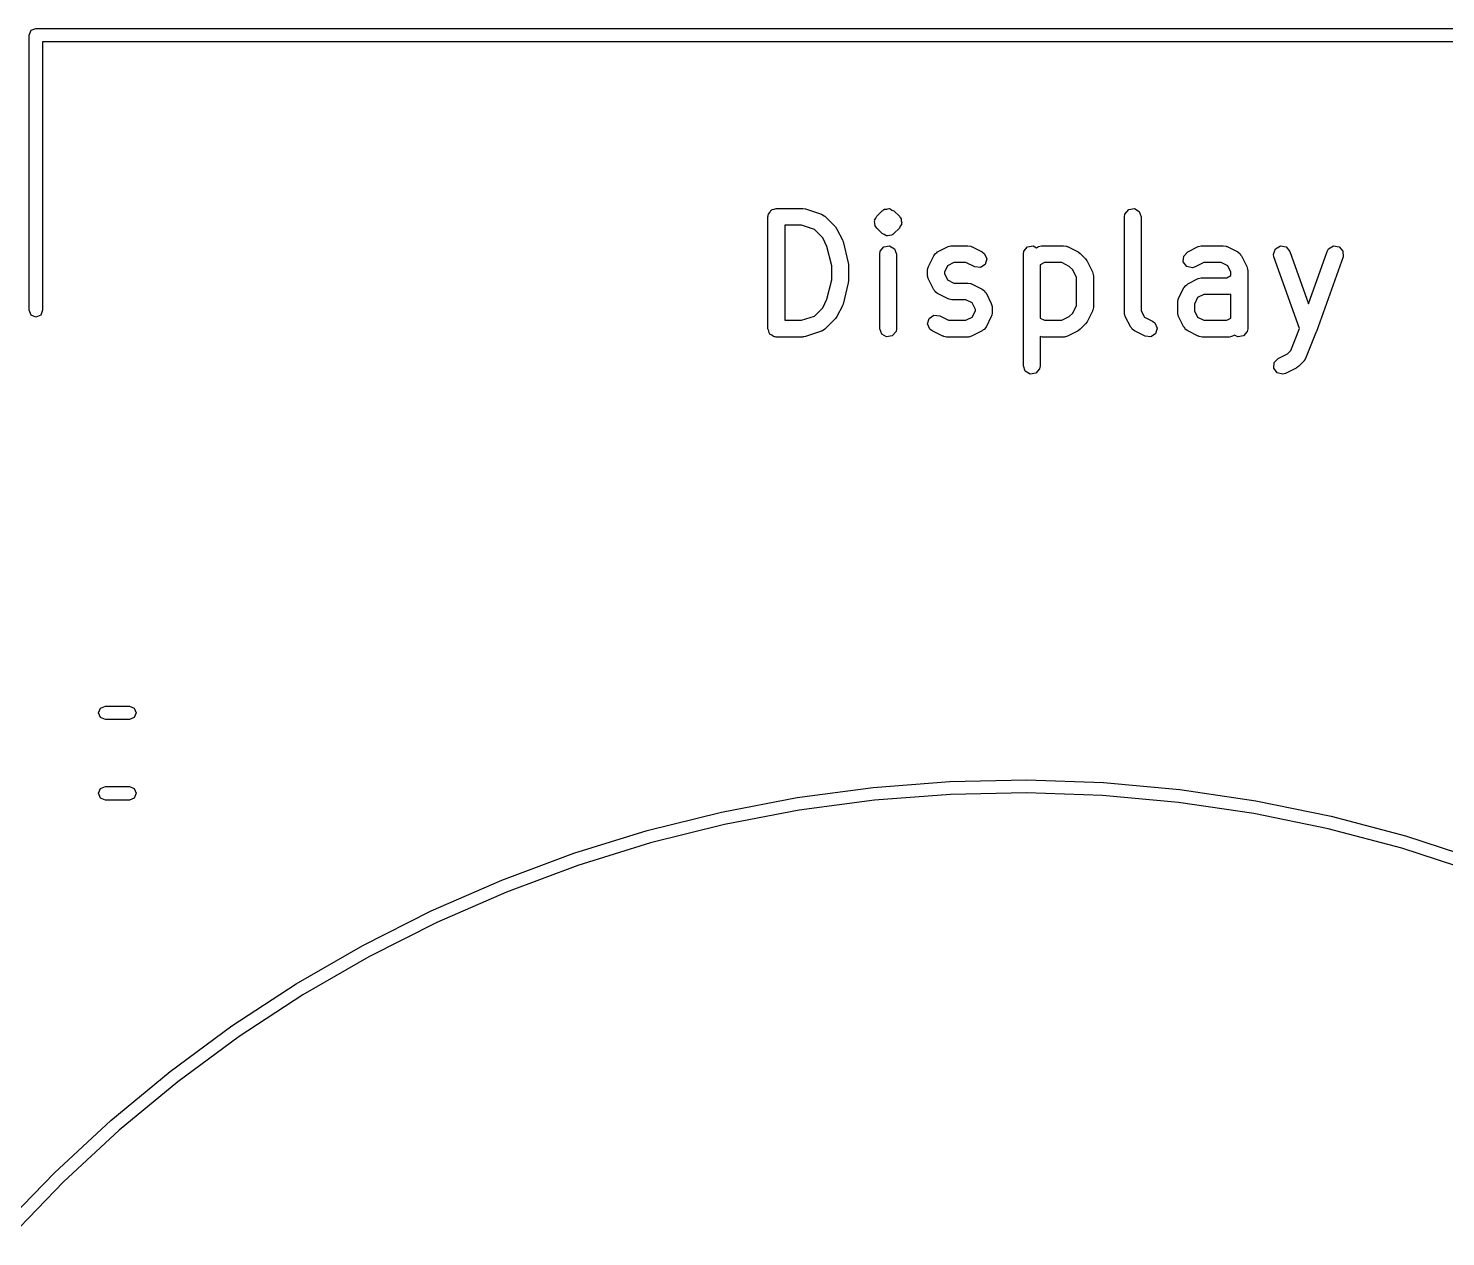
# Model space of a CAD drawing. Extents: x 158.4 to 199.9, y -104.2 to -37.4.
# Drawn here: x 174.15 to 186.84, y -49.78 to -38.97 of the extents above; entities that cross this region are included whole.
import ezdxf

# ---------------------------------------------------------------- set-up
doc = ezdxf.new("R2010")
doc.units = 0
doc.layers.add('BLACK', color=7, linetype='CONTINUOUS')

msp = doc.modelspace()

# ---------------------------------------------------------------- linework, layer by layer
at = {"layer": 'BLACK', "linetype": 'CONTINUOUS'}
for p, q in [((174.161, -39.0251), (174.179, -38.9827)), ((174.161, -41.4881), (174.161, -39.0251)), ((174.179, -38.9827), (174.221, -38.9651)), ((174.221, -38.9651), (192.179, -38.9651)), ((192.119, -39.0851), (174.281, -39.0851)), ((174.281, -39.0851), (174.281, -41.4881)), ((180.828, -40.584), (180.846, -40.5774)), ((180.846, -40.5774), (181.084, -40.5774)), ((181.084, -40.5774), (181.106, -40.5813)), ((181.106, -40.5813), (181.108, -40.5812)), ((181.108, -40.5812), (181.251, -40.6288)), ((181.814, -40.5844), (181.834, -40.5827)), ((181.834, -40.5827), (181.853, -40.5777)), ((181.853, -40.5777), (181.856, -40.5791)), ((181.856, -40.5791), (181.859, -40.5785)), ((181.859, -40.5785), (181.862, -40.5802)), ((181.862, -40.5802), (181.865, -40.5799)), ((181.865, -40.5799), (181.881, -40.5911)), ((183.999, -40.5874), (184.05, -40.5785)), ((184.05, -40.5785), (184.094, -40.6042)), ((180.771, -40.6524), (180.773, -40.6426)), ((180.771, -41.6524), (180.771, -40.6524)), ((180.772, -40.6394), (180.774, -40.6365)), ((180.773, -40.6426), (180.772, -40.6394)), ((180.774, -40.6365), (180.776, -40.6267)), ((180.776, -40.6267), (180.788, -40.6118)), ((180.788, -40.6118), (180.798, -40.5949)), ((180.798, -40.5949), (180.804, -40.5926)), ((180.804, -40.5926), (180.809, -40.5874)), ((180.809, -40.5874), (180.828, -40.584)), ((181.251, -40.6288), (181.274, -40.6413)), ((181.274, -40.6413), (181.276, -40.6451)), ((181.276, -40.6451), (181.28, -40.647)), ((181.28, -40.647), (181.375, -40.7422)), ((181.724, -40.6935), (181.727, -40.6873)), ((181.729, -40.7123), (181.724, -40.6935)), ((181.726, -40.6806), (181.737, -40.6646)), ((181.727, -40.6873), (181.726, -40.6806)), ((181.737, -40.6646), (181.745, -40.647)), ((181.745, -40.647), (181.793, -40.5993)), ((181.793, -40.5993), (181.801, -40.5937)), ((181.801, -40.5937), (181.803, -40.5909)), ((181.803, -40.5909), (181.806, -40.5901)), ((181.806, -40.59), (181.809, -40.5874)), ((181.806, -40.5901), (181.806, -40.59)), ((181.809, -40.5874), (181.811, -40.5871)), ((181.811, -40.5871), (181.814, -40.5844)), ((181.881, -40.5911), (181.899, -40.5993)), ((181.899, -40.5993), (181.947, -40.647)), ((181.947, -40.647), (181.952, -40.6551)), ((181.952, -40.6551), (181.955, -40.657)), ((181.955, -40.657), (181.956, -40.6602)), ((181.956, -40.6602), (181.962, -40.6683)), ((181.962, -40.6683), (181.963, -40.6877)), ((181.963, -40.6877), (181.968, -40.7065)), ((181.968, -40.7065), (181.966, -40.7127)), ((183.962, -40.6524), (183.966, -40.6267)), ((183.962, -41.5095), (183.962, -40.6524)), ((183.966, -40.6267), (183.999, -40.5874)), ((184.094, -40.6042), (184.112, -40.6524)), ((184.112, -40.6524), (184.112, -41.4918)), ((180.921, -40.7274), (180.921, -41.5774)), ((181.072, -40.7274), (180.921, -40.7274)), ((181.187, -40.7656), (181.072, -40.7274)), ((181.261, -40.8397), (181.187, -40.7656)), ((181.375, -40.7422), (181.388, -40.7606)), ((181.388, -40.7606), (181.389, -40.7617)), ((181.389, -40.7617), (181.437, -40.8569)), ((181.73, -40.7317), (181.729, -40.7123)), ((181.736, -40.7398), (181.73, -40.7317)), ((181.737, -40.743), (181.736, -40.7398)), ((181.74, -40.7449), (181.737, -40.743)), ((181.745, -40.753), (181.74, -40.7449)), ((181.793, -40.8007), (181.745, -40.753)), ((181.811, -40.8089), (181.793, -40.8007)), ((181.827, -40.8201), (181.811, -40.8089)), ((181.83, -40.8198), (181.827, -40.8201)), ((181.833, -40.8215), (181.83, -40.8198)), ((181.836, -40.8209), (181.833, -40.8215)), ((181.84, -40.8223), (181.836, -40.8209)), ((181.858, -40.8173), (181.84, -40.8223)), ((181.878, -40.8156), (181.858, -40.8173)), ((181.882, -40.8129), (181.878, -40.8156)), ((181.884, -40.8126), (181.882, -40.8129)), ((181.886, -40.81), (181.884, -40.8126)), ((181.889, -40.8091), (181.886, -40.8099)), ((181.886, -40.8099), (181.886, -40.81)), ((181.891, -40.8063), (181.889, -40.8091)), ((181.899, -40.8007), (181.891, -40.8063)), ((181.947, -40.753), (181.899, -40.8007)), ((181.955, -40.7354), (181.947, -40.753)), ((181.966, -40.7194), (181.955, -40.7354)), ((181.966, -40.7127), (181.966, -40.7194)), ((181.299, -40.9167), (181.261, -40.8397)), ((181.342, -41.0902), (181.299, -40.9167)), ((181.437, -40.8569), (181.441, -40.8693)), ((181.441, -40.8693), (181.443, -40.8723)), ((181.443, -40.8723), (181.49, -41.0628)), ((181.771, -40.9857), (181.776, -40.9601)), ((181.776, -40.9601), (181.809, -40.9208)), ((181.809, -40.9208), (181.859, -40.9119)), ((181.859, -40.9119), (181.904, -40.9375)), ((181.904, -40.9375), (181.921, -40.9857)), ((182.289, -40.9663), (182.384, -40.9186)), ((182.384, -40.9186), (182.409, -40.9112)), ((182.409, -40.9112), (182.413, -40.9122)), ((182.413, -40.9122), (182.417, -40.9107)), ((182.417, -40.9107), (182.56, -40.9107)), ((182.56, -40.9107), (182.586, -40.9152)), ((182.586, -40.9152), (182.589, -40.9181)), ((182.589, -40.9181), (182.594, -40.9186)), ((182.594, -40.9186), (182.689, -40.9663)), ((183.057, -40.9857), (183.061, -40.9601)), ((183.061, -40.9601), (183.094, -40.9208)), ((183.094, -40.9208), (183.145, -40.9119)), ((183.145, -40.9119), (183.174, -40.9285)), ((183.174, -40.9285), (183.193, -40.9186)), ((183.193, -40.9186), (183.218, -40.9112)), ((183.218, -40.9112), (183.223, -40.9122)), ((183.223, -40.9122), (183.227, -40.9107)), ((183.227, -40.9107), (183.417, -40.9107)), ((183.417, -40.9107), (183.443, -40.9152)), ((183.443, -40.9152), (183.447, -40.9181)), ((183.447, -40.9181), (183.451, -40.9186)), ((183.451, -40.9186), (183.546, -40.9663)), ((184.527, -40.9663), (184.622, -40.9186)), ((184.622, -40.9186), (184.647, -40.9112)), ((184.647, -40.9112), (184.651, -40.9122)), ((184.651, -40.9122), (184.656, -40.9107)), ((184.656, -40.9107), (184.846, -40.9107)), ((184.846, -40.9107), (184.872, -40.9152)), ((184.872, -40.9152), (184.875, -40.9181)), ((184.875, -40.9181), (184.88, -40.9186)), ((184.88, -40.9186), (184.975, -40.9663)), ((185.295, -40.9853), (185.313, -40.9372)), ((185.313, -40.9372), (185.357, -40.9118)), ((185.357, -40.9118), (185.408, -40.921)), ((185.408, -40.921), (185.441, -40.9605)), ((185.441, -40.9605), (185.608, -41.4294)), ((185.608, -41.4294), (185.775, -40.9605)), ((185.775, -40.9605), (185.788, -40.9379)), ((185.788, -40.9379), (185.833, -40.9119)), ((185.833, -40.9119), (185.883, -40.9205)), ((185.883, -40.9205), (185.916, -40.9596)), ((185.916, -40.9596), (185.917, -41.0109)), ((181.342, -41.2146), (181.342, -41.0902)), ((181.49, -41.0628), (181.491, -41.0777)), ((181.491, -41.0777), (181.492, -41.081)), ((181.492, -41.081), (181.492, -41.2238)), ((181.771, -41.6524), (181.771, -40.9857)), ((181.921, -40.9857), (181.921, -41.6524)), ((182.208, -41.095), (182.255, -40.9998)), ((182.255, -40.9998), (182.271, -40.9789)), ((182.271, -40.9789), (182.281, -40.9744)), ((182.281, -40.9744), (182.289, -40.9663)), ((182.378, -41.0892), (182.35, -41.1463)), ((182.435, -41.0607), (182.378, -41.0892)), ((182.543, -41.0607), (182.435, -41.0607)), ((182.622, -41.1004), (182.543, -41.0607)), ((182.716, -41.078), (182.673, -41.1063)), ((182.689, -40.9663), (182.71, -40.9818)), ((182.71, -40.9818), (182.73, -41.0288)), ((182.73, -41.0288), (182.716, -41.078)), ((183.057, -41.9857), (183.057, -40.9857)), ((183.245, -41.0607), (183.207, -41.0797)), ((183.207, -41.0797), (183.207, -41.5584)), ((183.4, -41.0607), (183.245, -41.0607)), ((183.468, -41.095), (183.4, -41.0607)), ((183.546, -40.9663), (183.564, -40.9796)), ((183.564, -40.9796), (183.566, -40.9803)), ((183.566, -40.9803), (183.613, -41.0279)), ((183.613, -41.0279), (183.626, -41.0463)), ((183.626, -41.0463), (183.627, -41.0474)), ((183.627, -41.0474), (183.675, -41.1426)), ((184.488, -41.0547), (184.492, -41.0035)), ((184.519, -41.0959), (184.488, -41.0547)), ((184.492, -41.0035), (184.527, -40.9663)), ((184.673, -41.0607), (184.594, -41.1004)), ((184.828, -41.0607), (184.673, -41.0607)), ((184.885, -41.0892), (184.828, -41.0607)), ((184.914, -41.1463), (184.885, -41.0892)), ((184.975, -40.9663), (184.996, -40.9818)), ((184.996, -40.9818), (185, -40.9921)), ((185, -40.9921), (185.008, -40.9998)), ((185.008, -40.9998), (185.056, -41.095)), ((185.299, -41.0109), (185.295, -40.9853)), ((185.528, -41.6509), (185.299, -41.0109)), ((185.917, -41.0109), (185.679, -41.6776)), ((181.299, -41.3881), (181.342, -41.2146)), ((182.2, -41.1286), (182.204, -41.1029)), ((182.2, -41.1762), (182.2, -41.1286)), ((182.201, -41.1804), (182.2, -41.1762)), ((182.2, -41.1848), (182.201, -41.1804)), ((182.208, -41.2097), (182.2, -41.1848)), ((182.204, -41.1029), (182.207, -41.0995)), ((182.207, -41.0995), (182.208, -41.095)), ((182.255, -41.305), (182.208, -41.2097)), ((182.35, -41.1463), (182.35, -41.1585)), ((182.35, -41.1585), (182.378, -41.2155)), ((182.378, -41.2155), (182.435, -41.244)), ((182.673, -41.1063), (182.622, -41.1004)), ((183.499, -41.1254), (183.468, -41.095)), ((183.533, -41.1939), (183.499, -41.1254)), ((183.533, -41.4442), (183.533, -41.1939)), ((183.675, -41.1426), (183.682, -41.1676)), ((183.682, -41.1676), (183.681, -41.172)), ((183.681, -41.172), (183.683, -41.1762)), ((183.683, -41.1762), (183.683, -41.4619)), ((184.569, -41.1078), (184.519, -41.0959)), ((184.527, -41.252), (184.622, -41.2043)), ((184.594, -41.1004), (184.569, -41.1078)), ((184.622, -41.2043), (184.647, -41.1969)), ((184.647, -41.1969), (184.651, -41.198)), ((184.651, -41.198), (184.656, -41.1964)), ((184.656, -41.1964), (184.876, -41.1964)), ((184.876, -41.1964), (184.914, -41.1775)), ((184.914, -41.1775), (184.914, -41.1463)), ((185.056, -41.095), (185.063, -41.12)), ((185.063, -41.12), (185.062, -41.1244)), ((185.062, -41.1244), (185.064, -41.1286)), ((185.064, -41.1286), (185.064, -41.6524)), ((181.49, -41.242), (181.443, -41.4325)), ((181.492, -41.2238), (181.49, -41.2386)), ((181.49, -41.2386), (181.49, -41.242)), ((182.263, -41.3127), (182.255, -41.305)), ((182.268, -41.323), (182.263, -41.3127)), ((182.289, -41.3385), (182.268, -41.323)), ((182.384, -41.3861), (182.289, -41.3385)), ((182.435, -41.244), (182.56, -41.244)), ((182.56, -41.244), (182.586, -41.2486)), ((182.586, -41.2486), (182.589, -41.2515)), ((182.589, -41.2515), (182.594, -41.252)), ((182.594, -41.252), (182.689, -41.2996)), ((182.689, -41.2996), (182.71, -41.3151)), ((182.71, -41.3151), (182.715, -41.3254)), ((182.715, -41.3254), (182.723, -41.3331)), ((182.723, -41.3331), (182.77, -41.4284)), ((184.446, -41.3807), (184.493, -41.2855)), ((184.493, -41.2855), (184.509, -41.2646)), ((184.509, -41.2646), (184.519, -41.2601)), ((184.519, -41.2601), (184.527, -41.252)), ((184.914, -41.3425), (184.902, -41.3459)), ((184.914, -41.5584), (184.914, -41.3425)), ((181.187, -41.5392), (181.261, -41.4651)), ((181.261, -41.4651), (181.299, -41.3881)), ((181.437, -41.4478), (181.389, -41.5431)), ((181.443, -41.4325), (181.437, -41.4443)), ((181.437, -41.4443), (181.437, -41.4478)), ((182.388, -41.3866), (182.384, -41.3861)), ((182.392, -41.3895), (182.388, -41.3866)), ((182.417, -41.394), (182.392, -41.3895)), ((182.543, -41.394), (182.417, -41.394)), ((182.6, -41.4226), (182.543, -41.394)), ((182.628, -41.4796), (182.6, -41.4226)), ((182.77, -41.4284), (182.778, -41.4533)), ((182.778, -41.4533), (182.777, -41.4577)), ((182.777, -41.4577), (182.778, -41.4619)), ((182.778, -41.4619), (182.778, -41.5095)), ((183.499, -41.5127), (183.533, -41.4442)), ((183.683, -41.4619), (183.678, -41.4876)), ((184.438, -41.4143), (184.442, -41.3886)), ((184.438, -41.5095), (184.438, -41.4143)), ((184.442, -41.3886), (184.445, -41.3852)), ((184.445, -41.3852), (184.446, -41.3807)), ((184.616, -41.3749), (184.588, -41.432)), ((184.588, -41.432), (184.588, -41.4918)), ((184.673, -41.3464), (184.616, -41.3749)), ((184.894, -41.3464), (184.673, -41.3464)), ((184.898, -41.3449), (184.894, -41.3464)), ((184.902, -41.3459), (184.898, -41.3449)), ((174.179, -41.5305), (174.161, -41.4881)), ((174.221, -41.5481), (174.179, -41.5305)), ((174.264, -41.5305), (174.221, -41.5481)), ((174.281, -41.4881), (174.264, -41.5305)), ((180.921, -41.5774), (181.072, -41.5774)), ((181.072, -41.5774), (181.187, -41.5392)), ((181.375, -41.5626), (181.28, -41.6578)), ((181.376, -41.5611), (181.375, -41.5626)), ((181.389, -41.5431), (181.376, -41.5611)), ((182.2, -41.6093), (182.214, -41.5601)), ((182.214, -41.5601), (182.257, -41.5318)), ((182.257, -41.5318), (182.308, -41.5377)), ((182.308, -41.5377), (182.388, -41.5774)), ((182.388, -41.5774), (182.543, -41.5774)), ((182.543, -41.5774), (182.6, -41.5489)), ((182.6, -41.5489), (182.628, -41.4918)), ((182.628, -41.4918), (182.628, -41.4796)), ((182.77, -41.5431), (182.723, -41.6383)), ((182.771, -41.5386), (182.77, -41.5431)), ((182.774, -41.5352), (182.771, -41.5386)), ((182.778, -41.5095), (182.774, -41.5352)), ((183.207, -41.5584), (183.245, -41.5774)), ((183.245, -41.5774), (183.4, -41.5774)), ((183.4, -41.5774), (183.468, -41.5431)), ((183.468, -41.5431), (183.499, -41.5127)), ((183.627, -41.5907), (183.614, -41.6087)), ((183.675, -41.4954), (183.627, -41.5907)), ((183.676, -41.491), (183.675, -41.4954)), ((183.678, -41.4876), (183.676, -41.491)), ((183.963, -41.5137), (183.962, -41.5095)), ((183.962, -41.5181), (183.963, -41.5137)), ((183.969, -41.5431), (183.962, -41.5181)), ((184.017, -41.6383), (183.969, -41.5431)), ((184.112, -41.4918), (184.14, -41.5489)), ((184.14, -41.5489), (184.213, -41.5853)), ((184.213, -41.5853), (184.234, -41.6008)), ((184.439, -41.5137), (184.438, -41.5095)), ((184.438, -41.5181), (184.439, -41.5137)), ((184.446, -41.5431), (184.438, -41.5181)), ((184.493, -41.6383), (184.446, -41.5431)), ((184.588, -41.4918), (184.616, -41.5489)), ((184.616, -41.5489), (184.673, -41.5774)), ((184.673, -41.5774), (184.876, -41.5774)), ((184.876, -41.5774), (184.914, -41.5584)), ((180.778, -41.6707), (180.771, -41.6524)), ((180.781, -41.6899), (180.778, -41.6707)), ((180.786, -41.6942), (180.781, -41.6899)), ((180.789, -41.7006), (180.786, -41.6942)), ((180.805, -41.7103), (180.789, -41.7006)), ((180.82, -41.7229), (180.805, -41.7103)), ((180.83, -41.7246), (180.82, -41.7229)), ((180.833, -41.7262), (180.83, -41.7246)), ((181.108, -41.7235), (181.086, -41.7268)), ((181.251, -41.6759), (181.108, -41.7235)), ((181.254, -41.6731), (181.251, -41.6759)), ((181.259, -41.6727), (181.254, -41.6731)), ((181.28, -41.6578), (181.259, -41.6727)), ((181.789, -41.7006), (181.771, -41.6524)), ((181.833, -41.7262), (181.789, -41.7006)), ((181.884, -41.7173), (181.833, -41.7262)), ((181.917, -41.678), (181.884, -41.7173)), ((181.921, -41.6524), (181.917, -41.678)), ((182.22, -41.6563), (182.2, -41.6093)), ((182.241, -41.6718), (182.22, -41.6563)), ((182.336, -41.7195), (182.241, -41.6718)), ((182.341, -41.72), (182.336, -41.7195)), ((182.344, -41.7229), (182.341, -41.72)), ((182.37, -41.7274), (182.344, -41.7229)), ((182.594, -41.7195), (182.569, -41.7269)), ((182.689, -41.6718), (182.594, -41.7195)), ((182.697, -41.6637), (182.689, -41.6718)), ((182.707, -41.6592), (182.697, -41.6637)), ((182.723, -41.6383), (182.707, -41.6592)), ((183.227, -41.7274), (183.207, -41.7238)), ((183.207, -41.7238), (183.207, -41.9857)), ((183.451, -41.7195), (183.426, -41.7269)), ((183.546, -41.6718), (183.451, -41.7195)), ((183.547, -41.6707), (183.546, -41.6718)), ((183.566, -41.6578), (183.547, -41.6707)), ((183.613, -41.6102), (183.566, -41.6578)), ((183.614, -41.6087), (183.613, -41.6102)), ((184.025, -41.646), (184.017, -41.6383)), ((184.03, -41.6563), (184.025, -41.646)), ((184.051, -41.6718), (184.03, -41.6563)), ((184.146, -41.7195), (184.051, -41.6718)), ((184.197, -41.7253), (184.146, -41.7195)), ((184.24, -41.6971), (184.197, -41.7253)), ((184.234, -41.6008), (184.254, -41.6479)), ((184.254, -41.6479), (184.24, -41.6971)), ((184.501, -41.646), (184.493, -41.6383)), ((184.506, -41.6563), (184.501, -41.646)), ((184.527, -41.6718), (184.506, -41.6563)), ((184.622, -41.7195), (184.527, -41.6718)), ((184.627, -41.72), (184.622, -41.7195)), ((184.63, -41.7229), (184.627, -41.72)), ((184.656, -41.7274), (184.63, -41.7229)), ((184.927, -41.7195), (184.902, -41.7269)), ((184.947, -41.7096), (184.927, -41.7195)), ((184.976, -41.7262), (184.947, -41.7096)), ((185.026, -41.7173), (184.976, -41.7262)), ((185.059, -41.678), (185.026, -41.7173)), ((185.064, -41.6524), (185.059, -41.678)), ((185.449, -41.8483), (185.528, -41.6509)), ((185.678, -41.6802), (185.582, -41.9183)), ((185.679, -41.6776), (185.678, -41.6793)), ((185.678, -41.6793), (185.678, -41.6802)), ((180.836, -41.7257), (180.833, -41.7262)), ((180.846, -41.7274), (180.836, -41.7257)), ((181.084, -41.7274), (180.846, -41.7274)), ((181.086, -41.7268), (181.084, -41.7274)), ((182.56, -41.7274), (182.37, -41.7274)), ((182.565, -41.7258), (182.56, -41.7274)), ((182.569, -41.7269), (182.565, -41.7258)), ((183.417, -41.7274), (183.227, -41.7274)), ((183.422, -41.7258), (183.417, -41.7274)), ((183.426, -41.7269), (183.422, -41.7258)), ((184.894, -41.7274), (184.656, -41.7274)), ((184.898, -41.7258), (184.894, -41.7274)), ((184.902, -41.7269), (184.898, -41.7258)), ((185.421, -41.8765), (185.449, -41.8483)), ((185.298, -42.0071), (185.301, -41.9559)), ((185.301, -41.9559), (185.336, -41.9186)), ((185.336, -41.9186), (185.421, -41.8765)), ((185.566, -41.9435), (185.518, -41.9911)), ((185.567, -41.9415), (185.566, -41.9435)), ((185.569, -41.9405), (185.567, -41.9415)), ((185.582, -41.9183), (185.569, -41.9405)), ((183.074, -42.0339), (183.057, -41.9857)), ((183.119, -42.0596), (183.074, -42.0339)), ((183.169, -42.0507), (183.119, -42.0596)), ((183.202, -42.0114), (183.169, -42.0507)), ((183.207, -41.9857), (183.202, -42.0114)), ((185.329, -42.0483), (185.298, -42.0071)), ((185.378, -42.0602), (185.329, -42.0483)), ((185.403, -42.0528), (185.378, -42.0602)), ((185.499, -42.0052), (185.403, -42.0528)), ((185.5, -42.004), (185.499, -42.0052)), ((185.518, -41.9911), (185.5, -42.004)), ((174.782, -45.09), (174.8, -45.0476)), ((174.8, -45.1324), (174.782, -45.09)), ((174.8, -45.0476), (174.842, -45.03)), ((174.842, -45.15), (174.8, -45.1324)), ((174.842, -45.03), (175.058, -45.03)), ((175.058, -45.03), (175.1, -45.0476)), ((175.1, -45.1324), (175.058, -45.15)), ((175.1, -45.0476), (175.118, -45.09)), ((175.118, -45.09), (175.1, -45.1324)), ((175.058, -45.15), (174.842, -45.15)), ((174.782, -45.81), (174.8, -45.7676)), ((174.8, -45.7676), (174.842, -45.75)), ((174.842, -45.75), (175.058, -45.75)), ((175.058, -45.75), (175.1, -45.7676)), ((175.1, -45.7676), (175.118, -45.81)), ((181.032, -45.8484), (181.713, -45.7574)), ((181.713, -45.7574), (182.399, -45.7047)), ((182.399, -45.7047), (183.086, -45.6903)), ((183.086, -45.6903), (183.773, -45.7143)), ((183.773, -45.7143), (184.458, -45.7766)), ((184.458, -45.7766), (185.138, -45.877)), ((174.8, -45.8524), (174.782, -45.81)), ((174.842, -45.87), (174.8, -45.8524)), ((175.058, -45.87), (174.842, -45.87)), ((175.1, -45.8524), (175.058, -45.87)), ((175.118, -45.81), (175.1, -45.8524)), ((180.357, -45.9772), (181.032, -45.8484)), ((181.725, -45.8718), (181.05, -45.9619)), ((182.404, -45.8196), (181.725, -45.8718)), ((183.085, -45.8053), (182.404, -45.8196)), ((183.766, -45.8291), (183.085, -45.8053)), ((184.444, -45.8908), (183.766, -45.8291)), ((185.118, -45.9903), (184.444, -45.8908)), ((185.138, -45.877), (185.811, -46.0152)), ((179.69, -46.1435), (180.357, -45.9772)), ((181.05, -45.9619), (180.381, -46.0895)), ((185.785, -46.1272), (185.118, -45.9903)), ((185.811, -46.0152), (186.476, -46.1908)), ((179.033, -46.3467), (179.69, -46.1435)), ((180.381, -46.0895), (179.721, -46.2543)), ((186.443, -46.3012), (185.785, -46.1272)), ((179.721, -46.2543), (179.07, -46.4556)), ((186.476, -46.1908), (187.129, -46.4033)), ((178.389, -46.5864), (179.033, -46.3467)), ((187.091, -46.5116), (186.443, -46.3012)), ((179.07, -46.4556), (178.432, -46.693)), ((177.759, -46.8616), (178.389, -46.5864)), ((178.432, -46.693), (177.808, -46.9657)), ((177.145, -47.1715), (177.759, -46.8616)), ((177.808, -46.9657), (177.2, -47.2727)), ((176.55, -47.5152), (177.145, -47.1715)), ((177.2, -47.2727), (176.61, -47.6132)), ((175.975, -47.8917), (176.55, -47.5152)), ((176.61, -47.6132), (176.04, -47.9861)), ((175.421, -48.2996), (175.975, -47.8917)), ((176.04, -47.9861), (175.492, -48.3902)), ((174.892, -48.7378), (175.421, -48.2996)), ((175.492, -48.3902), (174.967, -48.8243)), ((174.387, -49.2048), (174.892, -48.7378)), ((174.967, -48.8243), (174.468, -49.287)), ((173.91, -49.6993), (174.387, -49.2048)), ((174.468, -49.287), (173.995, -49.7769))]:
    msp.add_line(p, q, dxfattribs=at)

doc.saveas('drawing.dxf')
